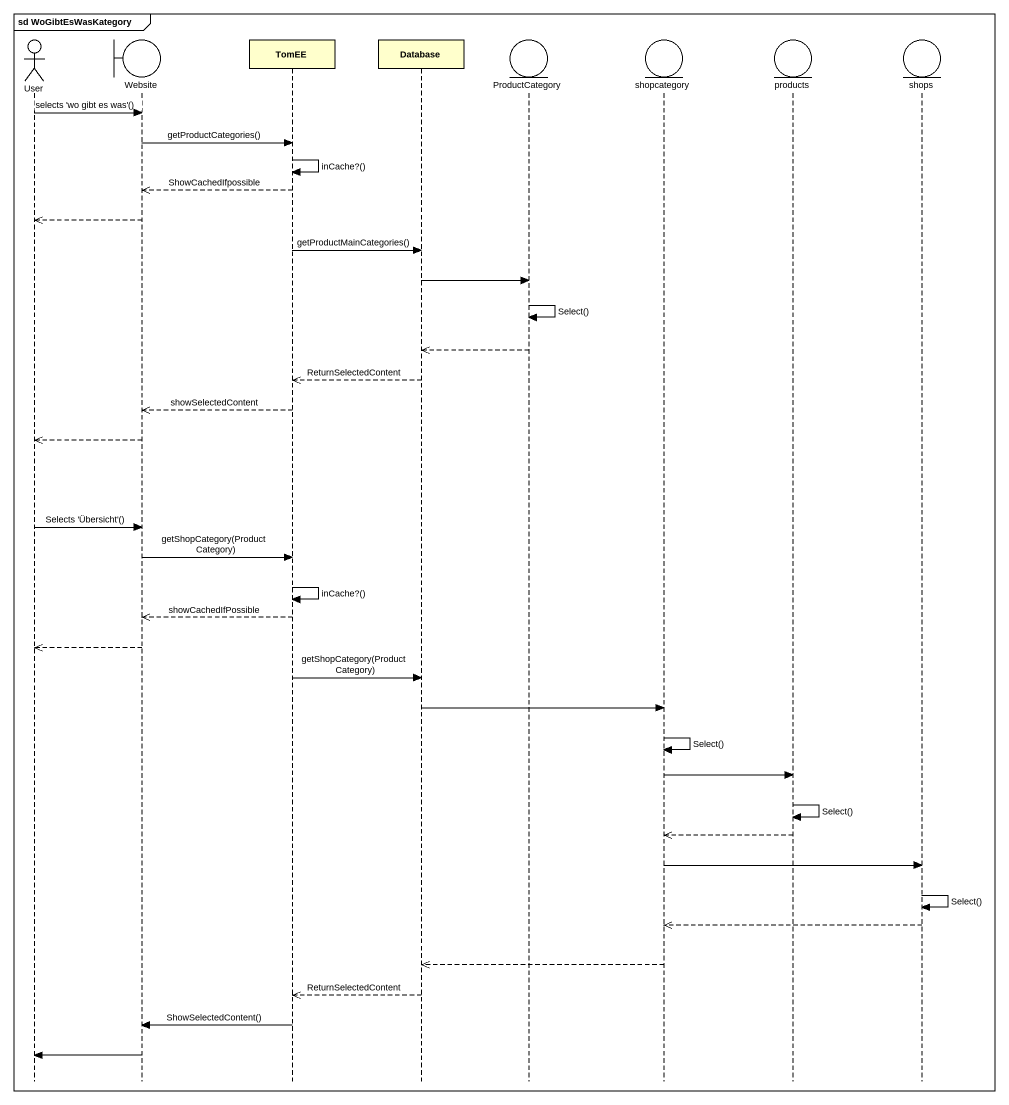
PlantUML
@startuml
mainframe sd WoGibtEsWasKategory
hide footbox
actor User
boundary Website
participant TomEE
participant "Database" as Database_
entity ProductCategory
entity shopcategory
entity products
entity shops

User -> Website : selects 'wo gibt es was'()
Website -> TomEE : getProductCategories()
TomEE -> TomEE : inCache?()
TomEE -->> Website : ShowCachedIfpossible
Website -->> User
TomEE -> Database_ : getProductMainCategories()
Database_ -> ProductCategory
ProductCategory -> ProductCategory : Select()
ProductCategory -->> Database_
Database_ -->> TomEE : ReturnSelectedContent
TomEE -->> Website : showSelectedContent
Website -->> User
User -> Website : Selects 'Übersicht'()
Website -> TomEE : getShopCategory(ProductCategory)
TomEE -> TomEE : inCache?()
TomEE -->> Website : showCachedIfPossible
Website -->> User
TomEE -> Database_ : getShopCategory(ProductCategory)
Database_ -> shopcategory
shopcategory -> shopcategory : Select()
shopcategory -> products
products -> products : Select()
products -->> shopcategory
shopcategory -> shops
shops -> shops : Select()
shops -->> shopcategory
shopcategory -->> Database_
Database_ -->> TomEE : ReturnSelectedContent
TomEE -> Website : ShowSelectedContent()
Website -> User
@enduml
